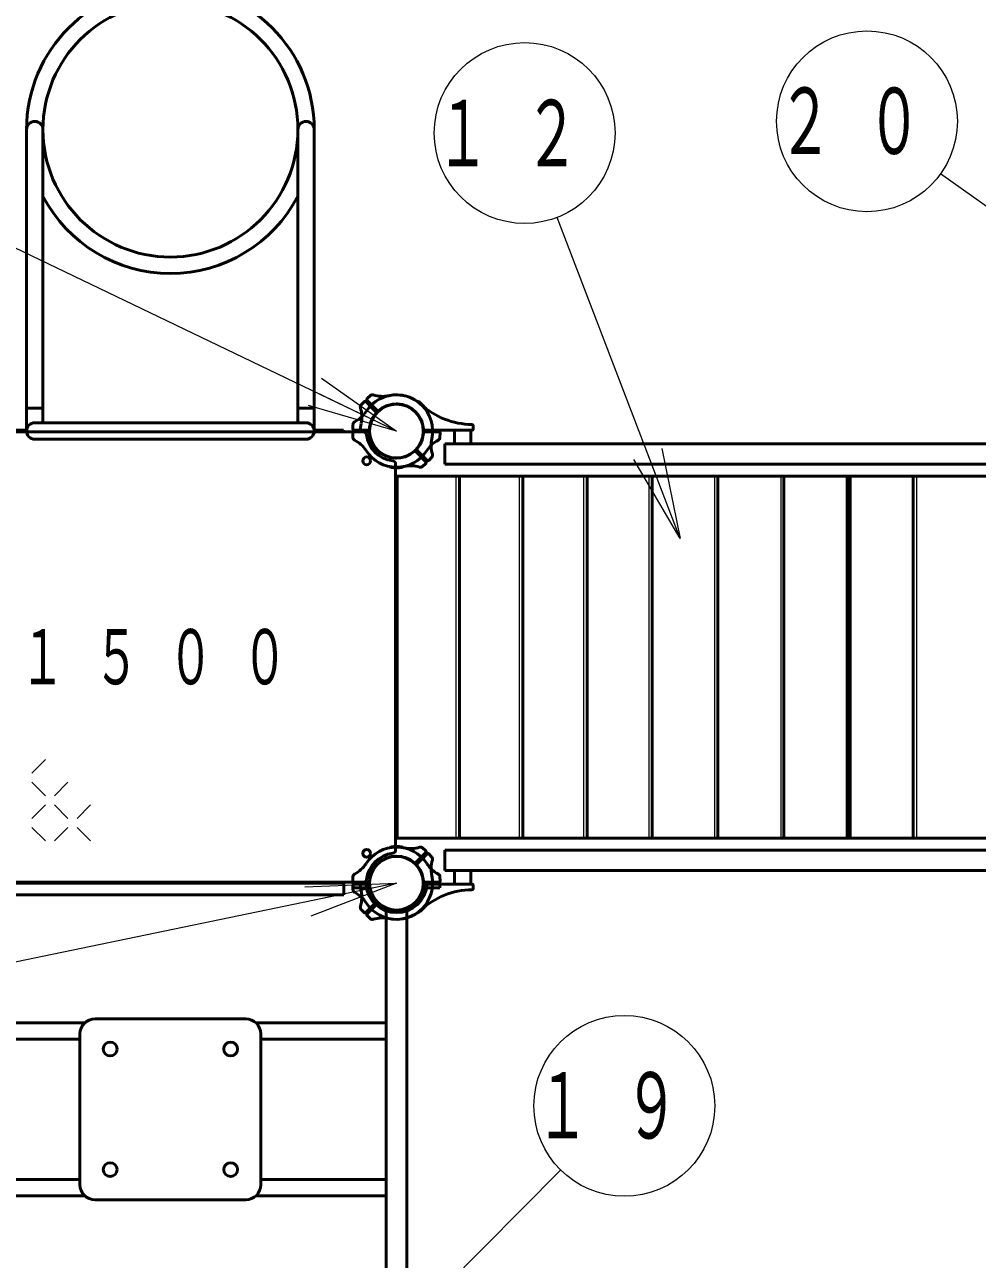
# Model space of a CAD drawing. Units: millimetres on the paper, scale 1:50. Extents: x -365 to 0, y -594 to 257.
# Drawn here: x -290.54 to -258.93, y 155.66 to 196.61 of the extents above; entities that cross this region are included whole.
import ezdxf

# ---------------------------------------------------------------- set-up
doc = ezdxf.new("R2010")
doc.units = ezdxf.units.MM
doc.layers.add('LY_1', color=140, linetype='Continuous', lineweight=50)
doc.styles.add('ＭＳ ゴシック', font='')
doc.styles.get('ＭＳ ゴシック').set_extended_font_data('MS Gothic')

msp = doc.modelspace()

# ---------------------------------------------------------------- linework, layer by layer
at = {"layer": 'LY_1'}
for p, q in [((-290.477, 193.131), (-290.477, 183.131)), ((-289.933, 193.131), (-289.933, 183.403)), ((-281.477, 193.131), (-281.477, 183.403)), ((-280.933, 193.131), (-280.933, 183.131)), ((-279.179, 184.206), (-279.064, 184.313)), ((-290.477, 183.891), (-289.933, 183.891)), ((-280.933, 183.891), (-281.477, 183.891)), ((-279.28, 184.105), (-279.387, 183.99)), ((-278.889, 183.773), (-279.222, 184.106)), ((-278.847, 183.815), (-279.18, 184.148)), ((-277.51, 184.109), (-277.508, 184.111)), ((-277.227, 183.826), (-277.225, 183.829)), ((-285.705, 183.101), (-292.113, 183.101)), ((-291.445, 183.163), (-290.475, 183.163)), ((-291.445, 183.099), (-290.475, 183.099)), ((-290.205, 183.403), (-285.705, 183.403)), ((-287.79, 183.403), (-285.705, 183.403)), ((-281.205, 183.403), (-285.705, 183.403)), ((-285.705, 183.101), (-279.298, 183.101)), ((-279.965, 183.163), (-280.935, 183.163)), ((-279.965, 183.099), (-280.935, 183.099)), ((-279.965, 183.163), (-279.965, 183.099)), ((-279.654, 183.202), (-279.649, 183.348)), ((-279.143, 183.161), (-279.614, 183.161)), ((-279.143, 183.101), (-279.614, 183.101)), ((-277.268, 183.161), (-275.696, 183.161)), ((-277.268, 183.101), (-276.797, 183.101)), ((-276.277, 183.161), (-276.277, 182.711)), ((-275.733, 183.161), (-275.733, 182.711)), ((-275.656, 183.203), (-275.662, 183.308)), ((-290.205, 182.859), (-285.705, 182.859)), ((-287.502, 182.859), (-285.705, 182.859)), ((-281.205, 182.859), (-285.705, 182.859)), ((-279.654, 183.06), (-279.648, 182.902)), ((-276.757, 183.06), (-276.762, 182.914)), ((-249.812, 182.711), (-276.598, 182.711)), ((-276.598, 182.711), (-276.598, 182.031)), ((-277.564, 182.447), (-277.23, 182.114)), ((-277.521, 182.489), (-277.188, 182.156)), ((-277.13, 182.157), (-277.031, 182.264)), ((-278.405, 181.948), (-278.405, 181.945)), ((-278.235, 175.631), (-278.235, 182.039)), ((-278.005, 181.948), (-278.005, 181.945)), ((-277.231, 182.056), (-277.338, 181.957)), ((-249.812, 182.031), (-276.598, 182.031)), ((-248.205, 181.631), (-278.205, 181.631)), ((-278.205, 181.631), (-278.085, 181.631)), ((-278.183, 181.631), (-278.183, 169.631)), ((-276.116, 181.631), (-276.116, 169.631)), ((-274.012, 181.631), (-274.012, 169.631)), ((-271.878, 181.631), (-271.878, 169.631)), ((-269.719, 181.631), (-269.719, 169.631)), ((-267.542, 181.631), (-267.542, 169.631)), ((-265.353, 181.631), (-265.353, 169.631)), ((-263.253, 181.631), (-263.253, 169.631)), ((-263.157, 181.631), (-263.157, 169.631)), ((-261.058, 181.631), (-261.058, 169.631)), ((-278.235, 175.631), (-278.235, 169.223)), ((-248.205, 169.631), (-278.205, 169.631)), ((-278.205, 169.631), (-278.085, 169.631)), ((-278.405, 169.314), (-278.405, 169.317)), ((-278.005, 169.314), (-278.005, 169.317)), ((-277.564, 168.815), (-277.23, 169.148)), ((-277.231, 169.206), (-277.338, 169.305)), ((-276.598, 169.231), (-276.598, 168.551)), ((-249.812, 169.231), (-276.598, 169.231)), ((-277.521, 168.773), (-277.188, 169.106)), ((-277.13, 169.105), (-277.031, 168.998)), ((-279.654, 168.202), (-279.648, 168.36)), ((-279.654, 168.202), (-279.648, 168.36)), ((-276.757, 168.202), (-276.762, 168.36)), ((-276.757, 168.202), (-276.762, 168.348)), ((-249.812, 168.551), (-276.598, 168.551)), ((-276.277, 168.101), (-276.277, 168.551)), ((-275.733, 168.101), (-275.733, 168.551)), ((-285.705, 168.161), (-292.113, 168.161)), ((-291.455, 168.131), (-279.955, 168.131)), ((-285.705, 168.161), (-279.298, 168.161)), ((-279.955, 168.131), (-279.955, 167.751)), ((-279.654, 168.06), (-279.649, 167.914)), ((-279.135, 168.101), (-279.645, 168.101)), ((-279.645, 167.981), (-279.645, 168.101)), ((-279.203, 167.981), (-279.645, 167.981)), ((-279.143, 168.161), (-279.614, 168.161)), ((-279.143, 168.161), (-279.614, 168.161)), ((-279.143, 168.101), (-279.614, 168.101)), ((-277.276, 168.101), (-276.765, 168.101)), ((-277.268, 168.161), (-276.797, 168.161)), ((-277.268, 168.161), (-276.797, 168.161)), ((-277.268, 168.101), (-275.696, 168.101)), ((-277.268, 168.101), (-276.797, 168.101)), ((-277.207, 167.981), (-276.765, 167.981)), ((-276.765, 167.981), (-276.765, 168.101)), ((-275.656, 168.059), (-275.662, 167.954)), ((-291.455, 167.751), (-279.955, 167.751)), ((-279.28, 167.157), (-279.387, 167.272)), ((-278.889, 167.489), (-279.222, 167.156)), ((-278.847, 167.447), (-279.18, 167.114)), ((-278.545, 167.215), (-278.545, 154.047)), ((-277.865, 167.215), (-277.865, 154.047)), ((-277.51, 167.153), (-277.508, 167.151)), ((-277.227, 167.436), (-277.225, 167.434)), ((-279.179, 167.056), (-279.064, 166.949)), ((-292.865, 163.503), (-288.539, 163.503)), ((-283.205, 163.631), (-288.205, 163.631)), ((-282.871, 163.503), (-278.545, 163.503)), ((-288.705, 163.131), (-288.705, 158.131)), ((-282.705, 158.131), (-282.705, 163.131)), ((-292.865, 162.959), (-288.705, 162.959)), ((-282.705, 162.959), (-278.545, 162.959)), ((-288.705, 158.303), (-292.865, 158.303)), ((-278.545, 158.303), (-282.705, 158.303)), ((-288.539, 157.759), (-292.865, 157.759)), ((-278.545, 157.759), (-282.871, 157.759)), ((-288.205, 157.631), (-283.205, 157.631))]:
    msp.add_line(p, q, dxfattribs=at)
at = {"layer": 'LY_1', "color": 7, "lineweight": 13}
for p, q in [((-248.205, 183.131), (-260.152, 191.662)), ((-278.205, 183.131), (-294.434, 190.921)), ((-268.789, 179.568), (-272.877, 190.215)), ((-280.693, 184.88), (-278.205, 183.131)), ((-278.205, 183.131), (-280.91, 184.429)), ((-278.205, 183.131), (-281.126, 183.979)), ((-268.789, 179.568), (-269.864, 182.369)), ((-269.398, 182.548), (-268.789, 179.568)), ((-268.789, 179.568), (-270.331, 182.19)), ((-276.237, 181.631), (-276.237, 169.631)), ((-274.131, 181.631), (-274.131, 169.631)), ((-271.994, 181.631), (-271.994, 169.631)), ((-269.832, 181.631), (-269.832, 169.631)), ((-267.65, 181.631), (-267.65, 169.631)), ((-265.456, 181.631), (-265.456, 169.631)), ((-260.954, 181.631), (-260.954, 169.631)), ((-289.853, 172.233), (-290.303, 171.783)), ((-289.853, 171.033), (-290.303, 171.483)), ((-289.103, 171.483), (-289.553, 171.033)), ((-289.853, 170.733), (-290.303, 170.283)), ((-289.103, 170.283), (-289.553, 170.733)), ((-288.353, 170.733), (-288.803, 170.283)), ((-289.853, 169.533), (-290.303, 169.983)), ((-289.103, 169.983), (-289.553, 169.533)), ((-288.353, 169.533), (-288.803, 169.983)), ((-278.205, 168.131), (-307.014, 162.179)), ((-281.244, 168.014), (-278.205, 168.131)), ((-278.205, 168.131), (-281.143, 167.524)), ((-278.205, 168.131), (-281.042, 167.034)), ((-278.205, 153.131), (-272.758, 158.616))]:
    msp.add_line(p, q, dxfattribs=at)
at = {"layer": 'LY_1'}
for centre, radius in [((-285.705, 193.131), 4.228), ((-278.205, 183.131), 0.891), ((-279.195, 182.141), 0.13), ((-279.195, 169.121), 0.13), ((-278.205, 168.131), 0.891), ((-287.705, 162.631), 0.23), ((-283.705, 162.631), 0.23), ((-287.705, 158.631), 0.23), ((-283.705, 158.631), 0.23)]:
    msp.add_circle(centre, radius, dxfattribs=at)
at = {"layer": 'LY_1', "color": 7, "lineweight": 13}
for centre in [(-262.594, 193.405), (-273.952, 193.016), (-270.644, 160.745)]:
    msp.add_circle(centre, 3, dxfattribs=at)
at = {"layer": 'LY_1'}
for centre, radius, start, end in [((-285.705, 193.131), 4.772, 0, 180), ((-290.205, 193.131), 0.272, 0, 180), ((-281.205, 193.131), 0.272, 0, 180), ((-285.705, 193.131), 4.772, 207.625, 332.375), ((-278.205, 183.131), 1.2, 90, 147.2728), ((-279.004, 184.232), 0.1, 72.4588, 133), ((-278.673, 185.281), 1, 252.4588, 282.2728), ((-278.205, 183.131), 1.2, 45, 102.2728), ((-278.205, 183.131), 1.2, 47.7828, 90), ((-279.306, 183.93), 0.1, 137, 197.5412), ((-280.355, 183.599), 1, 347.7272, 17.5412), ((-279.251, 184.078), 0.04, 45, 137), ((-279.152, 184.177), 0.04, 133, 225), ((-278.205, 183.131), 0.9, 90, 175.7293), ((-278.205, 183.131), 0.9, 45, 130.7293), ((-278.205, 183.131), 0.9, 4.2707, 90), ((-277.494, 184.097), 0.02, 53.6269, 135), ((-278.205, 183.131), 1.22, 45, 53.6269), ((-275.652, 185.945), 2.6, 227.7828, 268.9158), ((-278.205, 183.131), 1.2, 347.7272, 45), ((-278.205, 183.131), 1.22, 36.3731, 45), ((-280.056, 184.32), 1, 297.4588, 327.2728), ((-278.205, 183.131), 0.9, 139.2707, 225), ((-278.918, 183.744), 0.04, 319.2707, 45), ((-278.819, 183.843), 0.04, 225, 310.7293), ((-278.205, 183.131), 0.9, 319.2707, 45), ((-277.239, 183.843), 0.02, 315, 36.3731), ((-290.205, 183.131), 0.272, 90, 270), ((-281.205, 183.131), 0.272, 270, 90), ((-279.614, 183.201), 0.04, 178, 270), ((-279.614, 183.061), 0.04, 90, 182), ((-279.549, 183.344), 0.1, 117.4588, 178), ((-279.549, 183.344), 0.1, 117.4588, 178), ((-278.205, 183.131), 1.2, 167.7272, 181.4325), ((-279.298, 183.001), 0.1, 6.7872, 90), ((-279.143, 183.201), 0.04, 270, 355.7293), ((-279.143, 183.061), 0.04, 4.2707, 90), ((-277.268, 183.201), 0.04, 184.2707, 270), ((-277.268, 183.061), 0.04, 90, 175.7293), ((-276.797, 183.061), 0.04, 358, 90), ((-275.702, 183.306), 0.04, 3, 88.9159), ((-275.696, 183.201), 0.04, 270, 3), ((-279.549, 182.918), 0.1, 182, 242.5412), ((-280.056, 181.942), 1, 32.7272, 62.5412), ((-278.205, 183.131), 1, 186.7872, 263.2128), ((-278.205, 183.131), 0.9, 184.2707, 270), ((-278.205, 183.131), 0.9, 270, 355.7293), ((-276.354, 181.942), 1, 117.4588, 147.2728), ((-276.056, 182.663), 1, 167.7272, 197.5412), ((-276.862, 182.918), 0.1, 297.4588, 358), ((-278.205, 183.131), 1.2, 212.7272, 270), ((-278.205, 183.131), 0.9, 225, 310.7293), ((-278.205, 183.131), 1.2, 270, 327.2728), ((-277.592, 182.419), 0.04, 45, 130.7293), ((-277.493, 182.518), 0.04, 139.2707, 225), ((-277.104, 182.332), 0.1, 317, 17.5412), ((-278.385, 181.945), 0.02, 180, 261.3731), ((-278.205, 183.131), 1.22, 261.3731, 270), ((-278.335, 182.039), 0.1, 0, 83.2128), ((-278.205, 183.131), 1.2, 268.5675, 282.2728), ((-278.205, 183.131), 1.22, 270, 278.6269), ((-278.025, 181.945), 0.02, 278.6269, 0), ((-277.738, 180.981), 1, 72.4588, 102.2728), ((-277.406, 182.03), 0.1, 252.4588, 313), ((-277.259, 182.086), 0.04, 313, 45), ((-277.16, 182.185), 0.04, 225, 317), ((-278.205, 168.131), 1.2, 90, 147.2728), ((-278.205, 168.131), 1.2, 90, 147.2728), ((-278.385, 169.317), 0.02, 98.6269, 180), ((-278.205, 168.131), 1.22, 90, 98.6269), ((-278.335, 169.223), 0.1, 276.7872, 0), ((-278.205, 168.131), 1.2, 77.7272, 91.4325), ((-278.205, 168.131), 1.22, 81.3731, 90), ((-278.205, 168.131), 1.2, 32.7272, 90), ((-278.205, 168.131), 1.2, 32.7272, 90), ((-278.025, 169.317), 0.02, 0, 81.3731), ((-277.738, 170.281), 1, 257.7272, 287.5412), ((-277.406, 169.232), 0.1, 47, 107.5412), ((-277.259, 169.177), 0.04, 315, 47), ((-280.056, 169.32), 1, 297.4588, 327.2728), ((-280.056, 169.32), 1, 297.4588, 327.2728), ((-278.205, 168.131), 1, 96.7872, 173.2128), ((-278.205, 168.131), 0.9, 135, 220.7293), ((-278.205, 168.131), 0.9, 90, 175.7293), ((-278.205, 168.131), 0.9, 90, 175.7293), ((-278.205, 168.131), 0.9, 49.2707, 135), ((-278.205, 168.131), 0.9, 4.2707, 90), ((-278.205, 168.131), 0.9, 4.2707, 90), ((-277.592, 168.843), 0.04, 229.2707, 315), ((-277.493, 168.744), 0.04, 135, 220.7293), ((-276.354, 169.32), 1, 212.7272, 242.5412), ((-276.354, 169.32), 1, 212.7272, 242.5412), ((-277.16, 169.078), 0.04, 43, 135), ((-276.056, 168.599), 1, 162.4588, 192.2728), ((-277.104, 168.93), 0.1, 342.4588, 43), ((-279.549, 168.344), 0.1, 117.4588, 178), ((-279.549, 168.344), 0.1, 117.4588, 178), ((-278.205, 168.131), 0.9, 315, 40.7293), ((-278.205, 168.131), 1.2, 315, 12.2728), ((-276.862, 168.344), 0.1, 2, 62.5412), ((-276.862, 168.344), 0.1, 2, 62.5412), ((-279.614, 168.201), 0.04, 178, 270), ((-279.614, 168.201), 0.04, 178, 270), ((-279.614, 168.061), 0.04, 90, 182), ((-279.549, 167.918), 0.1, 182, 242.5412), ((-279.549, 167.918), 0.1, 182, 242.5412), ((-278.205, 168.131), 1.2, 178.5675, 192.2728), ((-279.298, 168.261), 0.1, 270, 353.2128), ((-278.205, 168.172), 1.016, 184.0072, 355.9928), ((-279.143, 168.201), 0.04, 270, 355.7293), ((-279.143, 168.201), 0.04, 270, 355.7293), ((-279.143, 168.061), 0.04, 4.2707, 90), ((-278.205, 168.172), 0.932, 184.369, 355.631), ((-278.205, 168.131), 0.9, 184.2707, 270), ((-278.205, 168.131), 0.9, 270, 355.7293), ((-275.652, 165.317), 2.6, 91.0841, 132.2172), ((-277.268, 168.201), 0.04, 184.2707, 270), ((-277.268, 168.201), 0.04, 184.2707, 270), ((-277.268, 168.061), 0.04, 90, 175.7293), ((-276.797, 168.201), 0.04, 270, 2), ((-276.797, 168.201), 0.04, 270, 2), ((-275.702, 167.956), 0.04, 271.0842, 357), ((-275.696, 168.061), 0.04, 357, 90), ((-280.056, 166.942), 1, 32.7272, 62.5412), ((-280.355, 167.663), 1, 342.4588, 12.2728), ((-278.918, 167.518), 0.04, 315, 40.7293), ((-279.306, 167.332), 0.1, 162.4588, 223), ((-279.251, 167.185), 0.04, 223, 315), ((-278.205, 168.131), 1.2, 212.7272, 270), ((-279.152, 167.086), 0.04, 135, 227), ((-278.819, 167.419), 0.04, 49.2707, 135), ((-278.205, 168.131), 0.9, 229.2707, 315), ((-278.205, 168.131), 1.2, 257.7272, 315), ((-278.205, 168.131), 1.2, 270, 312.2172), ((-277.494, 167.165), 0.02, 225, 306.3731), ((-278.205, 168.131), 1.22, 306.3731, 315), ((-278.205, 168.131), 1.22, 315, 323.6269), ((-277.239, 167.419), 0.02, 323.6269, 45), ((-279.004, 167.03), 0.1, 227, 287.5412), ((-278.673, 165.981), 1, 77.7272, 107.5412), ((-288.205, 163.131), 0.5, 90, 180), ((-283.205, 163.131), 0.5, 0, 90), ((-288.205, 158.131), 0.5, 180, 270), ((-283.205, 158.131), 0.5, 270, 0)]:
    msp.add_arc(centre, radius, start, end, dxfattribs=at)

# ---------------------------------------------------------------- texts
at = {"layer": 'LY_1', "color": 7, "style": 'ＭＳ ゴシック'}
for s, insert, char_height, attachment_point in [('\\T1.64;\\W0.6;２０', (-262.594, 193.405), 2.199, 5), ('\\T1.64;\\W0.6;１２', (-273.952, 193.016), 2.199, 5), ('\\T1.64;\\W0.6;１５００', (-290.705, 175.631), 1.833, 4), ('\\T1.64;\\W0.6;１９', (-270.644, 160.745), 2.199, 5)]:
    msp.add_mtext(s, dxfattribs=dict(at, insert=insert, char_height=char_height, attachment_point=attachment_point))

doc.saveas('drawing.dxf')
